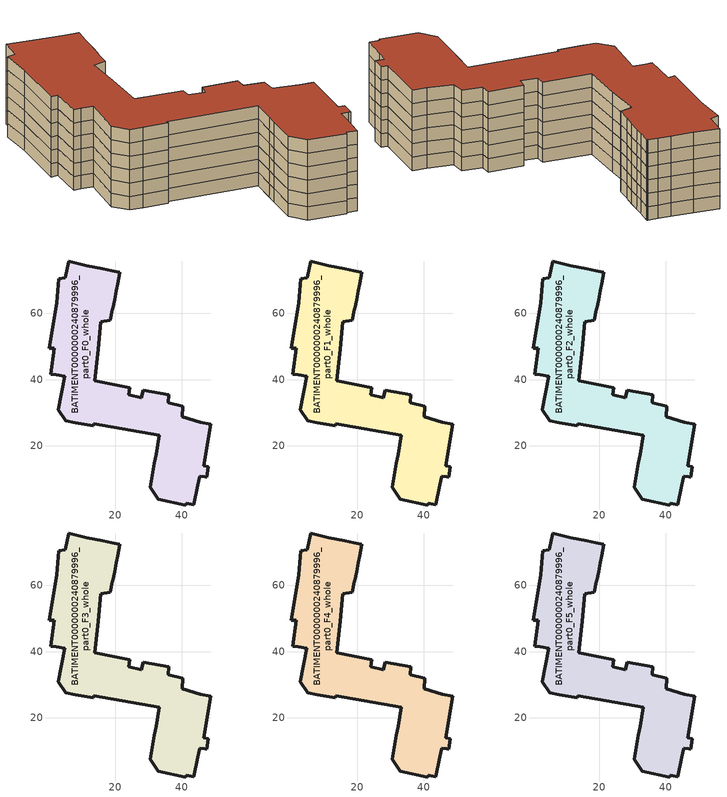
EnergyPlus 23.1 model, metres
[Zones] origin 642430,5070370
BATIMENT0000000240879996_part0_F0_whole
 floor ground (EU_floor_Construction): 21.4,72.27 21.4,72.17 20.69,68.77 20.29,66.77 19.79,64.07 19.19,61.36 19.09,60.96 18.49,57.86 15.59,57.46 14.89,49.16 13.78,39.55 24.29,37.55 24.09,35.34 27.79,34.44 28.39,36.74 36.1,35.44 35.9,33.04 40.3,31.94 40.2,28.73 45.6,27.13 48.8,26.53 46.6,14.02 48,13.72 47.5,10.62 46.9,10.72 45.4,10.92 44.89,8.22 43.69,2.31 41.39,2.82 41.19,2.21 32.88,3.92 30.48,7.62 31.79,14.83 32.29,17.53 33.29,23.23 13.48,26.74 13.38,26.14 7.97,27.04 5.07,27.54 2.77,30.95 4.78,40.95 2.17,41.45 0.57,41.65 1.68,49.36 0.07,49.36 2.38,63.17 2.98,70.37 4.98,70.57 5.99,75.68 11.49,74.28 16.29,73.27 18.99,72.77 21.2,72.27 z0
 wall outside (EU_wall_Construction): 14.89,49.16 15.59,57.46 18.49,57.86 19.09,60.96 19.19,61.36 19.79,64.07 20.29,66.77 20.69,68.77 21.4,72.17 21.4,72.27 21.2,72.27 18.99,72.77 16.29,73.27 11.49,74.28 5.99,75.68 4.98,70.57 2.98,70.37 2.38,63.17 0.07,49.36 1.68,49.36 0.57,41.65 2.17,41.45 4.78,40.95 2.77,30.95 5.07,27.54 7.97,27.04 13.38,26.14 13.48,26.74 33.29,23.23 32.29,17.53 31.79,14.83 30.48,7.62 32.88,3.92 41.19,2.21 41.39,2.82 43.69,2.31 44.89,8.22 45.4,10.92 46.9,10.72 47.5,10.62 48,13.72 46.6,14.02 48.8,26.53 45.6,27.13 40.2,28.73 40.3,31.94 35.9,33.04 36.1,35.44 28.39,36.74 27.79,34.44 24.09,35.34 24.29,37.55 13.78,39.55 14.89,49.16 z0:3
BATIMENT0000000240879996_part0_F1_whole
 floor to BATIMENT0000000240879996_part0_F0_whole (EU_floor_Construction): 21.4,72.27 21.4,72.17 20.69,68.77 20.29,66.77 19.79,64.07 19.19,61.36 19.09,60.96 18.49,57.86 15.59,57.46 14.89,49.16 13.78,39.55 24.29,37.55 24.09,35.34 27.79,34.44 28.39,36.74 36.1,35.44 35.9,33.04 40.3,31.94 40.2,28.73 45.6,27.13 48.8,26.53 46.6,14.02 48,13.72 47.5,10.62 46.9,10.72 45.4,10.92 44.89,8.22 43.69,2.31 41.39,2.82 41.19,2.21 32.88,3.92 30.48,7.62 31.79,14.83 32.29,17.53 33.29,23.23 13.48,26.74 13.38,26.14 7.97,27.04 5.07,27.54 2.77,30.95 4.78,40.95 2.17,41.45 0.57,41.65 1.68,49.36 0.07,49.36 2.38,63.17 2.98,70.37 4.98,70.57 5.99,75.68 11.49,74.28 16.29,73.27 18.99,72.77 21.2,72.27 z3
 wall outside (EU_wall_Construction): 14.89,49.16 15.59,57.46 18.49,57.86 19.09,60.96 19.19,61.36 19.79,64.07 20.29,66.77 20.69,68.77 21.4,72.17 21.4,72.27 21.2,72.27 18.99,72.77 16.29,73.27 11.49,74.28 5.99,75.68 4.98,70.57 2.98,70.37 2.38,63.17 0.07,49.36 1.68,49.36 0.57,41.65 2.17,41.45 4.78,40.95 2.77,30.95 5.07,27.54 7.97,27.04 13.38,26.14 13.48,26.74 33.29,23.23 32.29,17.53 31.79,14.83 30.48,7.62 32.88,3.92 41.19,2.21 41.39,2.82 43.69,2.31 44.89,8.22 45.4,10.92 46.9,10.72 47.5,10.62 48,13.72 46.6,14.02 48.8,26.53 45.6,27.13 40.2,28.73 40.3,31.94 35.9,33.04 36.1,35.44 28.39,36.74 27.79,34.44 24.09,35.34 24.29,37.55 13.78,39.55 14.89,49.16 z3:6
BATIMENT0000000240879996_part0_F2_whole
 floor to BATIMENT0000000240879996_part0_F1_whole (EU_floor_Construction): 21.4,72.27 21.4,72.17 20.69,68.77 20.29,66.77 19.79,64.07 19.19,61.36 19.09,60.96 18.49,57.86 15.59,57.46 14.89,49.16 13.78,39.55 24.29,37.55 24.09,35.34 27.79,34.44 28.39,36.74 36.1,35.44 35.9,33.04 40.3,31.94 40.2,28.73 45.6,27.13 48.8,26.53 46.6,14.02 48,13.72 47.5,10.62 46.9,10.72 45.4,10.92 44.89,8.22 43.69,2.31 41.39,2.82 41.19,2.21 32.88,3.92 30.48,7.62 31.79,14.83 32.29,17.53 33.29,23.23 13.48,26.74 13.38,26.14 7.97,27.04 5.07,27.54 2.77,30.95 4.78,40.95 2.17,41.45 0.57,41.65 1.68,49.36 0.07,49.36 2.38,63.17 2.98,70.37 4.98,70.57 5.99,75.68 11.49,74.28 16.29,73.27 18.99,72.77 21.2,72.27 z6
 wall outside (EU_wall_Construction): 14.89,49.16 15.59,57.46 18.49,57.86 19.09,60.96 19.19,61.36 19.79,64.07 20.29,66.77 20.69,68.77 21.4,72.17 21.4,72.27 21.2,72.27 18.99,72.77 16.29,73.27 11.49,74.28 5.99,75.68 4.98,70.57 2.98,70.37 2.38,63.17 0.07,49.36 1.68,49.36 0.57,41.65 2.17,41.45 4.78,40.95 2.77,30.95 5.07,27.54 7.97,27.04 13.38,26.14 13.48,26.74 33.29,23.23 32.29,17.53 31.79,14.83 30.48,7.62 32.88,3.92 41.19,2.21 41.39,2.82 43.69,2.31 44.89,8.22 45.4,10.92 46.9,10.72 47.5,10.62 48,13.72 46.6,14.02 48.8,26.53 45.6,27.13 40.2,28.73 40.3,31.94 35.9,33.04 36.1,35.44 28.39,36.74 27.79,34.44 24.09,35.34 24.29,37.55 13.78,39.55 14.89,49.16 z6:9
BATIMENT0000000240879996_part0_F3_whole
 floor to BATIMENT0000000240879996_part0_F2_whole (EU_floor_Construction): 21.4,72.27 21.4,72.17 20.69,68.77 20.29,66.77 19.79,64.07 19.19,61.36 19.09,60.96 18.49,57.86 15.59,57.46 14.89,49.16 13.78,39.55 24.29,37.55 24.09,35.34 27.79,34.44 28.39,36.74 36.1,35.44 35.9,33.04 40.3,31.94 40.2,28.73 45.6,27.13 48.8,26.53 46.6,14.02 48,13.72 47.5,10.62 46.9,10.72 45.4,10.92 44.89,8.22 43.69,2.31 41.39,2.82 41.19,2.21 32.88,3.92 30.48,7.62 31.79,14.83 32.29,17.53 33.29,23.23 13.48,26.74 13.38,26.14 7.97,27.04 5.07,27.54 2.77,30.95 4.78,40.95 2.17,41.45 0.57,41.65 1.68,49.36 0.07,49.36 2.38,63.17 2.98,70.37 4.98,70.57 5.99,75.68 11.49,74.28 16.29,73.27 18.99,72.77 21.2,72.27 z9
 wall outside (EU_wall_Construction): 14.89,49.16 15.59,57.46 18.49,57.86 19.09,60.96 19.19,61.36 19.79,64.07 20.29,66.77 20.69,68.77 21.4,72.17 21.4,72.27 21.2,72.27 18.99,72.77 16.29,73.27 11.49,74.28 5.99,75.68 4.98,70.57 2.98,70.37 2.38,63.17 0.07,49.36 1.68,49.36 0.57,41.65 2.17,41.45 4.78,40.95 2.77,30.95 5.07,27.54 7.97,27.04 13.38,26.14 13.48,26.74 33.29,23.23 32.29,17.53 31.79,14.83 30.48,7.62 32.88,3.92 41.19,2.21 41.39,2.82 43.69,2.31 44.89,8.22 45.4,10.92 46.9,10.72 47.5,10.62 48,13.72 46.6,14.02 48.8,26.53 45.6,27.13 40.2,28.73 40.3,31.94 35.9,33.04 36.1,35.44 28.39,36.74 27.79,34.44 24.09,35.34 24.29,37.55 13.78,39.55 14.89,49.16 z9:12
BATIMENT0000000240879996_part0_F4_whole
 floor to BATIMENT0000000240879996_part0_F3_whole (EU_floor_Construction): 21.4,72.27 21.4,72.17 20.69,68.77 20.29,66.77 19.79,64.07 19.19,61.36 19.09,60.96 18.49,57.86 15.59,57.46 14.89,49.16 13.78,39.55 24.29,37.55 24.09,35.34 27.79,34.44 28.39,36.74 36.1,35.44 35.9,33.04 40.3,31.94 40.2,28.73 45.6,27.13 48.8,26.53 46.6,14.02 48,13.72 47.5,10.62 46.9,10.72 45.4,10.92 44.89,8.22 43.69,2.31 41.39,2.82 41.19,2.21 32.88,3.92 30.48,7.62 31.79,14.83 32.29,17.53 33.29,23.23 13.48,26.74 13.38,26.14 7.97,27.04 5.07,27.54 2.77,30.95 4.78,40.95 2.17,41.45 0.57,41.65 1.68,49.36 0.07,49.36 2.38,63.17 2.98,70.37 4.98,70.57 5.99,75.68 11.49,74.28 16.29,73.27 18.99,72.77 21.2,72.27 z12
 wall outside (EU_wall_Construction): 14.89,49.16 15.59,57.46 18.49,57.86 19.09,60.96 19.19,61.36 19.79,64.07 20.29,66.77 20.69,68.77 21.4,72.17 21.4,72.27 21.2,72.27 18.99,72.77 16.29,73.27 11.49,74.28 5.99,75.68 4.98,70.57 2.98,70.37 2.38,63.17 0.07,49.36 1.68,49.36 0.57,41.65 2.17,41.45 4.78,40.95 2.77,30.95 5.07,27.54 7.97,27.04 13.38,26.14 13.48,26.74 33.29,23.23 32.29,17.53 31.79,14.83 30.48,7.62 32.88,3.92 41.19,2.21 41.39,2.82 43.69,2.31 44.89,8.22 45.4,10.92 46.9,10.72 47.5,10.62 48,13.72 46.6,14.02 48.8,26.53 45.6,27.13 40.2,28.73 40.3,31.94 35.9,33.04 36.1,35.44 28.39,36.74 27.79,34.44 24.09,35.34 24.29,37.55 13.78,39.55 14.89,49.16 z12:15
BATIMENT0000000240879996_part0_F5_whole
 floor to BATIMENT0000000240879996_part0_F4_whole (EU_floor_Construction): 21.4,72.27 21.4,72.17 20.69,68.77 20.29,66.77 19.79,64.07 19.19,61.36 19.09,60.96 18.49,57.86 15.59,57.46 14.89,49.16 13.78,39.55 24.29,37.55 24.09,35.34 27.79,34.44 28.39,36.74 36.1,35.44 35.9,33.04 40.3,31.94 40.2,28.73 45.6,27.13 48.8,26.53 46.6,14.02 48,13.72 47.5,10.62 46.9,10.72 45.4,10.92 44.89,8.22 43.69,2.31 41.39,2.82 41.19,2.21 32.88,3.92 30.48,7.62 31.79,14.83 32.29,17.53 33.29,23.23 13.48,26.74 13.38,26.14 7.97,27.04 5.07,27.54 2.77,30.95 4.78,40.95 2.17,41.45 0.57,41.65 1.68,49.36 0.07,49.36 2.38,63.17 2.98,70.37 4.98,70.57 5.99,75.68 11.49,74.28 16.29,73.27 18.99,72.77 21.2,72.27 z15
 wall outside (EU_wall_Construction): 14.89,49.16 15.59,57.46 18.49,57.86 19.09,60.96 19.19,61.36 19.79,64.07 20.29,66.77 20.69,68.77 21.4,72.17 21.4,72.27 21.2,72.27 18.99,72.77 16.29,73.27 11.49,74.28 5.99,75.68 4.98,70.57 2.98,70.37 2.38,63.17 0.07,49.36 1.68,49.36 0.57,41.65 2.17,41.45 4.78,40.95 2.77,30.95 5.07,27.54 7.97,27.04 13.38,26.14 13.48,26.74 33.29,23.23 32.29,17.53 31.79,14.83 30.48,7.62 32.88,3.92 41.19,2.21 41.39,2.82 43.69,2.31 44.89,8.22 45.4,10.92 46.9,10.72 47.5,10.62 48,13.72 46.6,14.02 48.8,26.53 45.6,27.13 40.2,28.73 40.3,31.94 35.9,33.04 36.1,35.44 28.39,36.74 27.79,34.44 24.09,35.34 24.29,37.55 13.78,39.55 14.89,49.16 z15:18
 roof outside (EU_roof_Construction): 43.69,2.31 44.89,8.22 45.4,10.92 46.9,10.72 47.5,10.62 48,13.72 46.6,14.02 48.8,26.53 45.6,27.13 40.2,28.73 40.3,31.94 35.9,33.04 36.1,35.44 28.39,36.74 27.79,34.44 24.09,35.34 24.29,37.55 13.78,39.55 14.89,49.16 15.59,57.46 18.49,57.86 19.09,60.96 19.19,61.36 19.79,64.07 20.29,66.77 20.69,68.77 21.4,72.17 21.4,72.27 21.2,72.27 18.99,72.77 16.29,73.27 11.49,74.28 5.99,75.68 4.98,70.57 2.98,70.37 2.38,63.17 0.07,49.36 1.68,49.36 0.57,41.65 2.17,41.45 4.78,40.95 2.77,30.95 5.07,27.54 7.97,27.04 13.38,26.14 13.48,26.74 33.29,23.23 32.29,17.53 31.79,14.83 30.48,7.62 32.88,3.92 41.19,2.21 41.39,2.82 z18
[Building]
EU S2 Campaign: North Axis=0; Terrain=City; Solar Distribution=FullExterior
[Site:Location]
Lyon-Bron: Latitude=45.75; Longitude=5; Time Zone=1; Elevation=198
[SizingPeriod:WeatherFileDays]
AnnualSizingPeriod: Begin Month=1; Begin Day of Month=1; End Month=12; End Day of Month=31; Day of Week for Start Day=Monday; Use Weather File Daylight Saving Period=No; Use Weather File Rain and Snow Indicators=No
[MATERIAL]
EU_InternalMass_Material: Roughness=MediumRough; Thickness=0.1; Conductivity=1; Density=1800; Specific Heat=900; Thermal Absorptance=0.9; Solar Absorptance=0.7; Visible Absorptance=0.7
[MATERIAL:NOMASS] Roughness=MediumRough; Thermal Absorptance=0.9; Solar Absorptance=0.7; Visible Absorptance=0.7
Name | Thermal Resistance
EU_wall_NoMass | 1.1366
EU_roof_NoMass | 1.37278
EU_floor_NoMass | 1.85445
[CONSTRUCTION]
EU_wall_Construction: EU_wall_NoMass
EU_roof_Construction: EU_roof_NoMass
EU_floor_Construction: EU_floor_NoMass
EU_InternalMass_Construction: EU_InternalMass_Material
[ZONE] Type=1; Multiplier=1; Ceiling Height=autocalculate; Volume=3870.56; Floor Area=autocalculate; Part of Total Floor Area=Yes
BATIMENT0000000240879996_part0_F0_whole; BATIMENT0000000240879996_part0_F1_whole; BATIMENT0000000240879996_part0_F2_whole; BATIMENT0000000240879996_part0_F3_whole; BATIMENT0000000240879996_part0_F4_whole; BATIMENT0000000240879996_part0_F5_whole
[INTERNALMASS] Construction=EU_InternalMass_Construction; Surface Area=1290.19
Name | Zone or ZoneList
BATIMENT0000000240879996_part0_F0_whole_EU_InternalMass | BATIMENT0000000240879996_part0_F0_whole
BATIMENT0000000240879996_part0_F1_whole_EU_InternalMass | BATIMENT0000000240879996_part0_F1_whole
BATIMENT0000000240879996_part0_F2_whole_EU_InternalMass | BATIMENT0000000240879996_part0_F2_whole
BATIMENT0000000240879996_part0_F3_whole_EU_InternalMass | BATIMENT0000000240879996_part0_F3_whole
BATIMENT0000000240879996_part0_F4_whole_EU_InternalMass | BATIMENT0000000240879996_part0_F4_whole
BATIMENT0000000240879996_part0_F5_whole_EU_InternalMass | BATIMENT0000000240879996_part0_F5_whole
[OTHEREQUIPMENT] Fuel Type=Electricity; Design Level Calculation Method=Watts/Area; Power per Zone Floor Area=1; Fraction Latent=0; Fraction Radiant=0; Fraction Lost=0; Carbon Dioxide Generation Rate=0; EndUse Subcategory=EU_Step8_InternalGains
Name | Zone or ZoneList or Space or SpaceList | Schedule
EU_Step8_InternalGain_BATIMENT0000000240879996_part0_F0_whole_f000 | BATIMENT0000000240879996_part0_F0_whole | EU_Step8_GainSchedule_BATIMENT0000000240879996_part0_F0_whole_f000
EU_Step8_InternalGain_BATIMENT0000000240879996_part0_F1_whole_f000 | BATIMENT0000000240879996_part0_F1_whole | EU_Step8_GainSchedule_BATIMENT0000000240879996_part0_F1_whole_f000
EU_Step8_InternalGain_BATIMENT0000000240879996_part0_F2_whole_f000 | BATIMENT0000000240879996_part0_F2_whole | EU_Step8_GainSchedule_BATIMENT0000000240879996_part0_F2_whole_f000
EU_Step8_InternalGain_BATIMENT0000000240879996_part0_F3_whole_f000 | BATIMENT0000000240879996_part0_F3_whole | EU_Step8_GainSchedule_BATIMENT0000000240879996_part0_F3_whole_f000
EU_Step8_InternalGain_BATIMENT0000000240879996_part0_F4_whole_f000 | BATIMENT0000000240879996_part0_F4_whole | EU_Step8_GainSchedule_BATIMENT0000000240879996_part0_F4_whole_f000
EU_Step8_InternalGain_BATIMENT0000000240879996_part0_F5_whole_f000 | BATIMENT0000000240879996_part0_F5_whole | EU_Step8_GainSchedule_BATIMENT0000000240879996_part0_F5_whole_f000
[ZONEVENTILATION:DESIGNFLOWRATE] Schedule=EU_AlwaysOn; Design Flow Rate Calculation Method=AirChanges/Hour; Air Changes per Hour=0.473019; Ventilation Type=Natural; Fan Pressure Rise=0; Fan Total Efficiency=1; Constant Term Coefficient=1; Temperature Term Coefficient=0; Velocity Term Coefficient=0; Velocity Squared Term Coefficient=0; Minimum Indoor Temperature=-100; Maximum Indoor Temperature=100; Delta Temperature=-100; Minimum Outdoor Temperature=-100; Maximum Outdoor Temperature=100; Maximum Wind Speed=40
Name | Zone or ZoneList or Space or SpaceList
EU_ConstantAir_BATIMENT0000000240879996_part0_F0_whole | BATIMENT0000000240879996_part0_F0_whole
EU_ConstantAir_BATIMENT0000000240879996_part0_F1_whole | BATIMENT0000000240879996_part0_F1_whole
EU_ConstantAir_BATIMENT0000000240879996_part0_F2_whole | BATIMENT0000000240879996_part0_F2_whole
EU_ConstantAir_BATIMENT0000000240879996_part0_F3_whole | BATIMENT0000000240879996_part0_F3_whole
EU_ConstantAir_BATIMENT0000000240879996_part0_F4_whole | BATIMENT0000000240879996_part0_F4_whole
EU_ConstantAir_BATIMENT0000000240879996_part0_F5_whole | BATIMENT0000000240879996_part0_F5_whole
[HVACTEMPLATE:THERMOSTAT] Constant Heating Setpoint=20; Constant Cooling Setpoint=50
EU_HeatOnly_BATIMENT0000000240879996_part0_F0_whole; EU_HeatOnly_BATIMENT0000000240879996_part0_F1_whole; EU_HeatOnly_BATIMENT0000000240879996_part0_F2_whole; EU_HeatOnly_BATIMENT0000000240879996_part0_F3_whole; EU_HeatOnly_BATIMENT0000000240879996_part0_F4_whole; EU_HeatOnly_BATIMENT0000000240879996_part0_F5_whole
[HVACTEMPLATE:ZONE:IDEALLOADSAIRSYSTEM] System Availability Schedule=EU_AlwaysOn; Maximum Heating Supply Air Temperature=50; Minimum Cooling Supply Air Temperature=13; Maximum Heating Supply Air Humidity Ratio=0.0156; Minimum Cooling Supply Air Humidity Ratio=0.0077; Heating Limit=NoLimit; Cooling Limit=NoLimit; Heating Availability Schedule=EU_AlwaysOn; Cooling Availability Schedule=EU_CoolingOff; Dehumidification Control Type=ConstantSensibleHeatRatio; Cooling Sensible Heat Ratio=0.7; Dehumidification Setpoint=60; Humidification Control Type=None; Humidification Setpoint=30; Outdoor Air Method=None; Outdoor Air Flow Rate per Person=0.00944; Outdoor Air Flow Rate per Zone Floor Area=0; Outdoor Air Flow Rate per Zone=0; Demand Controlled Ventilation Type=None; Outdoor Air Economizer Type=NoEconomizer; Heat Recovery Type=None; Sensible Heat Recovery Effectiveness=0.7; Latent Heat Recovery Effectiveness=0.65
Name | Template Thermostat
BATIMENT0000000240879996_part0_F0_whole | EU_HeatOnly_BATIMENT0000000240879996_part0_F0_whole
BATIMENT0000000240879996_part0_F1_whole | EU_HeatOnly_BATIMENT0000000240879996_part0_F1_whole
BATIMENT0000000240879996_part0_F2_whole | EU_HeatOnly_BATIMENT0000000240879996_part0_F2_whole
BATIMENT0000000240879996_part0_F3_whole | EU_HeatOnly_BATIMENT0000000240879996_part0_F3_whole
BATIMENT0000000240879996_part0_F4_whole | EU_HeatOnly_BATIMENT0000000240879996_part0_F4_whole
BATIMENT0000000240879996_part0_F5_whole | EU_HeatOnly_BATIMENT0000000240879996_part0_F5_whole
[SIZING:ZONE] Zone Cooling Design Supply Air Temperature Input Method=SupplyAirTemperature; Zone Cooling Design Supply Air Temperature=13; Zone Heating Design Supply Air Temperature Input Method=SupplyAirTemperature; Zone Heating Design Supply Air Temperature=50; Zone Cooling Design Supply Air Humidity Ratio=0.008; Zone Heating Design Supply Air Humidity Ratio=0.008; Cooling Design Air Flow Method=DesignDay; Cooling Design Air Flow Rate=0; Cooling Minimum Air Flow per Zone Floor Area=0.000762; Cooling Minimum Air Flow=0; Cooling Minimum Air Flow Fraction=0.2; Heating Design Air Flow Method=DesignDay; Heating Design Air Flow Rate=0; Heating Maximum Air Flow per Zone Floor Area=0.002032; Heating Maximum Air Flow=0.141576; Heating Maximum Air Flow Fraction=0.3; Account for Dedicated Outdoor Air System=No; Dedicated Outdoor Air System Control Strategy=NeutralSupplyAir; Dedicated Outdoor Air Low Setpoint Temperature for Design=autosize; Dedicated Outdoor Air High Setpoint Temperature for Design=autosize; Zone Load Sizing Method=Sensible Load Only No Latent Load; Zone Latent Cooling Design Supply Air Humidity Ratio Input Method=HumidityRatioDifference; Zone Cooling Design Supply Air Humidity Ratio Difference=0.005; Zone Latent Heating Design Supply Air Humidity Ratio Input Method=HumidityRatioDifference; Zone Humidification Design Supply Air Humidity Ratio Difference=0.005
BATIMENT0000000240879996_part0_F0_whole; BATIMENT0000000240879996_part0_F1_whole; BATIMENT0000000240879996_part0_F2_whole; BATIMENT0000000240879996_part0_F3_whole; BATIMENT0000000240879996_part0_F4_whole; BATIMENT0000000240879996_part0_F5_whole
[SCHEDULE:CONSTANT]
Name | Hourly Value
EU_AlwaysOn | 1
EU_CoolingOff | 0
[SCHEDULE:FILE] Column Number=1; Rows to Skip at Top=0; Number of Hours of Data=8760; Column Separator=Comma; Interpolate to Timestep=No; Minutes per Item=60; Adjust Schedule for Daylight Savings=Yes
Name | File
EU_Step8_GainSchedule_BATIMENT0000000240879996_part0_F0_whole_f000 | C:\Users\o_iseri\Desktop\OpenUBEM\openubem\outputs\eu_evidence\EU-04\s3\s3_campaign\FR-LYO-HAUTCOEURPENTES\BATIMENT0000000240879996_part0\BATIMENT0000000240879996_part0_F0_whole_f000_gain.csv
EU_Step8_GainSchedule_BATIMENT0000000240879996_part0_F1_whole_f000 | C:\Users\o_iseri\Desktop\OpenUBEM\openubem\outputs\eu_evidence\EU-04\s3\s3_campaign\FR-LYO-HAUTCOEURPENTES\BATIMENT0000000240879996_part0\BATIMENT0000000240879996_part0_F1_whole_f000_gain.csv
EU_Step8_GainSchedule_BATIMENT0000000240879996_part0_F2_whole_f000 | C:\Users\o_iseri\Desktop\OpenUBEM\openubem\outputs\eu_evidence\EU-04\s3\s3_campaign\FR-LYO-HAUTCOEURPENTES\BATIMENT0000000240879996_part0\BATIMENT0000000240879996_part0_F2_whole_f000_gain.csv
EU_Step8_GainSchedule_BATIMENT0000000240879996_part0_F3_whole_f000 | C:\Users\o_iseri\Desktop\OpenUBEM\openubem\outputs\eu_evidence\EU-04\s3\s3_campaign\FR-LYO-HAUTCOEURPENTES\BATIMENT0000000240879996_part0\BATIMENT0000000240879996_part0_F3_whole_f000_gain.csv
EU_Step8_GainSchedule_BATIMENT0000000240879996_part0_F4_whole_f000 | C:\Users\o_iseri\Desktop\OpenUBEM\openubem\outputs\eu_evidence\EU-04\s3\s3_campaign\FR-LYO-HAUTCOEURPENTES\BATIMENT0000000240879996_part0\BATIMENT0000000240879996_part0_F4_whole_f000_gain.csv
EU_Step8_GainSchedule_BATIMENT0000000240879996_part0_F5_whole_f000 | C:\Users\o_iseri\Desktop\OpenUBEM\openubem\outputs\eu_evidence\EU-04\s3\s3_campaign\FR-LYO-HAUTCOEURPENTES\BATIMENT0000000240879996_part0\BATIMENT0000000240879996_part0_F5_whole_f000_gain.csv
